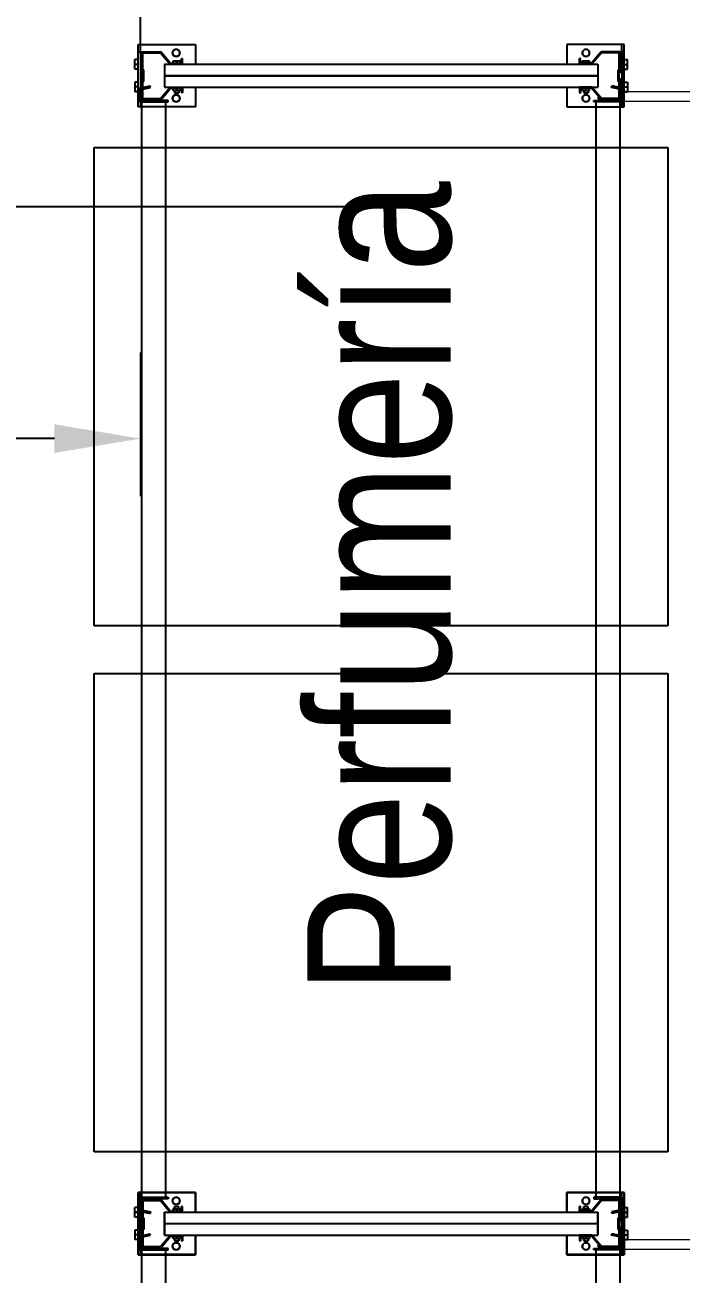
# Model space of a CAD drawing. Header units: metres. Extents: x 0 to 8715937, y -236336 to 216.
# Drawn here: x 115.129 to 116.501, y 65.497 to 68.11 of the extents above; entities that cross this region are included whole.
import ezdxf

# ---------------------------------------------------------------- set-up
doc = ezdxf.new("R2010")
doc.units = ezdxf.units.M
doc.header["$MEASUREMENT"] = 0
doc.header["$PDMODE"] = 3
doc.linetypes.add('ACAD_ISO10W100', pattern=[18, 12, -3, 0, -3])
for name, color, linetype in [('0-BLOCK-EQUIPAMIENTO', 7, 'Continuous'), ('0-BLOCK-ESTRUCTURA', 7, 'Continuous'), ('AAA BAST', 5, 'Continuous'), ('AAA CONECT', 3, 'Continuous'), ('AAA LARG', 1, 'Continuous'), ('AAA PALLETS', 7, 'Continuous'), ('COTAS INTERIORES', 2, 'Continuous'), ('EJES', 251, 'ACAD_ISO10W100'), ('INSTALACIONES', 165, 'Continuous'), ('TEXTO', 7, 'Continuous')]:
    doc.layers.add(name, color=color, linetype=linetype)
doc.styles.add('AR', font='arial.ttf')
doc.dimstyles.new('CotaLoc0', dxfattribs={"dimtxt": 0.23, "dimasz": 0.18, "dimexe": 0.12, "dimexo": 0.37, "dimgap": 0.07, "dimtad": 1, "dimzin": 0, "dimdsep": 46, "dimtxsty": 'AR', "dimcen": 0.9, "dimclrd": 251, "dimclre": 251, "dimadec": 0, "dimazin": 0, "dimtfac": 1, "dimtofl": 0, "dimtmove": 1, "dimatfit": 3, "dimfxl": 0.18, "dimtolj": 1, "dimtzin": 0, "dimarcsym": 1})

# ---------------------------------------------------------------- blocks, each defined once
blk = doc.blocks.new('DPM-ESTRUCTURA')
at = {"layer": 'EJES', "ltscale": 0.4}
blk.add_line((108.48, 67.7301), (16.48, 67.7301), dxfattribs=at)
blk = doc.blocks.new('1A MODULO SIMPLE')
at = {"layer": 'AAA BAST'}
for points in [[(-2.1307, 1.015), (-2.1307, 1.017), (-2.1407, 1.017), (-2.1407, 1.04), (-2.1167, 1.06), (-2.1167, 1.1), (-2.1567, 1.1), (-2.1567, 1.098), (-2.1767, 1.098), (-2.1767, 1.1), (-2.2167, 1.1), (-2.2167, 1.06), (-2.1927, 1.04), (-2.1927, 1.017), (-2.2027, 1.017), (-2.2027, 1.015), (-2.1907, 1.015), (-2.1907, 1.0409), (-2.2147, 1.0609), (-2.2147, 1.098), (-2.1787, 1.098), (-2.1787, 1.096), (-2.1547, 1.096), (-2.1547, 1.098), (-2.1187, 1.098), (-2.1187, 1.0609), (-2.1427, 1.0409), (-2.1427, 1.015)], [(0.1973, 1.015), (0.1973, 1.017), (0.2073, 1.017), (0.2073, 1.04), (0.1833, 1.06), (0.1833, 1.1), (0.2233, 1.1), (0.2233, 1.098), (0.2433, 1.098), (0.2433, 1.1), (0.2833, 1.1), (0.2833, 1.06), (0.2593, 1.04), (0.2593, 1.017), (0.2693, 1.017), (0.2693, 1.015), (0.2573, 1.015), (0.2573, 1.0409), (0.2813, 1.0609), (0.2813, 1.098), (0.2453, 1.098), (0.2453, 1.096), (0.2213, 1.096), (0.2213, 1.098), (0.1853, 1.098), (0.1853, 1.0609), (0.2093, 1.0409), (0.2093, 1.015)], [(-2.1307, 0.185), (-2.1307, 0.183), (-2.1407, 0.183), (-2.1407, 0.16), (-2.1167, 0.14), (-2.1167, 0.1), (-2.1567, 0.1), (-2.1567, 0.102), (-2.1767, 0.102), (-2.1767, 0.1), (-2.2167, 0.1), (-2.2167, 0.14), (-2.1927, 0.16), (-2.1927, 0.183), (-2.2027, 0.183), (-2.2027, 0.185), (-2.1907, 0.185), (-2.1907, 0.1591), (-2.2147, 0.1391), (-2.2147, 0.102), (-2.1787, 0.102), (-2.1787, 0.104), (-2.1547, 0.104), (-2.1547, 0.102), (-2.1187, 0.102), (-2.1187, 0.1391), (-2.1427, 0.1591), (-2.1427, 0.185)], [(0.1973, 0.185), (0.1973, 0.183), (0.2073, 0.183), (0.2073, 0.16), (0.1833, 0.14), (0.1833, 0.1), (0.2233, 0.1), (0.2233, 0.102), (0.2433, 0.102), (0.2433, 0.1), (0.2833, 0.1), (0.2833, 0.14), (0.2593, 0.16), (0.2593, 0.183), (0.2693, 0.183), (0.2693, 0.185), (0.2573, 0.185), (0.2573, 0.1591), (0.2813, 0.1391), (0.2813, 0.102), (0.2453, 0.102), (0.2453, 0.104), (0.2213, 0.104), (0.2213, 0.102), (0.1853, 0.102), (0.1853, 0.1391), (0.2093, 0.1591), (0.2093, 0.185)]]:
    blk.add_hatch(color=251, dxfattribs=at).paths.add_polyline_path(points)
at = {"layer": 'AAA BAST', "color": 251}
for p, q in [((-2.2167, 1.1082), (-2.2317, 1.1082)), ((-2.2317, 1.1082), (-2.2317, 0.9882)), ((-2.2167, 1.1032), (-2.2317, 1.1032)), ((-2.1167, 1.1082), (-2.2167, 1.1082)), ((-2.2167, 1.1082), (-2.2167, 1.1032)), ((-2.2167, 1.1032), (-2.1167, 1.1032)), ((-2.1767, 1.1), (-2.2167, 1.1)), ((-2.2167, 1.1), (-2.2167, 1.06)), ((-2.2147, 1.098), (-2.2147, 1.0609)), ((-2.1787, 1.098), (-2.2147, 1.098)), ((-2.2067, 1.1), (-2.2067, 1.1032)), ((-2.2067, 1.1032), (-2.1737, 1.1032)), ((-2.1802, 1.1152), (-2.2002, 1.1152)), ((-2.2002, 1.1082), (-2.2002, 1.1152)), ((-2.1902, 1.1082), (-2.1902, 1.1152)), ((-2.1802, 1.1082), (-2.1802, 1.1152)), ((-2.1787, 1.098), (-2.1787, 1.096)), ((-2.1767, 1.1), (-2.1767, 1.098)), ((-2.1767, 1.1), (-2.1737, 1.1)), ((-2.1567, 1.098), (-2.1767, 1.098)), ((-2.1737, 1.1), (-2.1737, 1.1032)), ((-2.1597, 1.1), (-2.1597, 1.1032)), ((-2.1567, 1.1), (-2.1597, 1.1)), ((-2.1167, 1.1), (-2.1567, 1.1)), ((-2.1567, 1.1), (-2.1567, 1.098)), ((-2.1187, 1.098), (-2.1547, 1.098)), ((-2.1547, 1.098), (-2.1547, 1.096)), ((-2.1532, 1.1152), (-2.1332, 1.1152)), ((-2.1532, 1.1082), (-2.1532, 1.1152)), ((-2.1432, 1.1082), (-2.1432, 1.1152)), ((-2.1332, 1.1082), (-2.1332, 1.1152)), ((-2.1267, 1.1), (-2.1267, 1.1032)), ((-2.1187, 1.098), (-2.1187, 1.0609)), ((-2.1167, 1.1032), (-2.1167, 1.1082)), ((-2.1017, 1.1082), (-2.1167, 1.1082)), ((-2.1167, 1.1032), (-2.1017, 1.1032)), ((-2.1167, 1.1), (-2.1167, 1.06)), ((-2.1017, 0.9882), (-2.1017, 1.1082)), ((0.1683, 0.9882), (0.1683, 1.1082)), ((0.1683, 1.1082), (0.1833, 1.1082)), ((0.1833, 1.1032), (0.1683, 1.1032)), ((0.1833, 1.1032), (0.1833, 1.1082)), ((0.1833, 1.1082), (0.2833, 1.1082)), ((0.2833, 1.1032), (0.1833, 1.1032)), ((0.1833, 1.1), (0.2233, 1.1)), ((0.1833, 1.1), (0.1833, 1.06)), ((0.1853, 1.098), (0.1853, 1.0609)), ((0.1853, 1.098), (0.2213, 1.098)), ((0.1933, 1.1), (0.1933, 1.1032)), ((0.2198, 1.1152), (0.1998, 1.1152)), ((0.1998, 1.1082), (0.1998, 1.1152)), ((0.2098, 1.1082), (0.2098, 1.1152)), ((0.2198, 1.1082), (0.2198, 1.1152)), ((0.2213, 1.098), (0.2213, 1.096)), ((0.2233, 1.1), (0.2233, 1.098)), ((0.2233, 1.1), (0.2263, 1.1)), ((0.2233, 1.098), (0.2433, 1.098)), ((0.2263, 1.1), (0.2263, 1.1032)), ((0.2403, 1.1), (0.2403, 1.1032)), ((0.2733, 1.1032), (0.2403, 1.1032)), ((0.2433, 1.1), (0.2403, 1.1)), ((0.2433, 1.1), (0.2833, 1.1)), ((0.2433, 1.1), (0.2433, 1.098)), ((0.2453, 1.098), (0.2813, 1.098)), ((0.2453, 1.098), (0.2453, 1.096)), ((0.2468, 1.1152), (0.2668, 1.1152)), ((0.2468, 1.1082), (0.2468, 1.1152)), ((0.2568, 1.1082), (0.2568, 1.1152)), ((0.2668, 1.1082), (0.2668, 1.1152)), ((0.2733, 1.1), (0.2733, 1.1032)), ((0.2813, 1.098), (0.2813, 1.0609)), ((0.2833, 1.1082), (0.2833, 1.1032)), ((0.2833, 1.1082), (0.2983, 1.1082)), ((0.2833, 1.1032), (0.2983, 1.1032)), ((0.2833, 1.1), (0.2833, 1.06)), ((0.2983, 1.1082), (0.2983, 0.9882)), ((-2.1547, 1.096), (-2.1787, 1.096)), ((0.2213, 1.096), (0.2453, 1.096)), ((-2.2167, 1.06), (-2.1927, 1.04)), ((-2.2147, 1.0609), (-2.1907, 1.0409)), ((-2.1907, 1.053), (-2.1667, 1.053)), ((-2.1907, 0.147), (-2.1907, 1.053)), ((-2.1667, 1.053), (-2.1427, 1.053)), ((-2.1667, 0.147), (-2.1667, 1.053)), ((-2.1187, 1.0609), (-2.1427, 1.0409)), ((-2.1427, 0.147), (-2.1427, 1.053)), ((-2.1167, 1.06), (-2.1407, 1.04)), ((0.1833, 1.06), (0.2073, 1.04)), ((0.1853, 1.0609), (0.2093, 1.0409)), ((0.2333, 1.053), (0.2093, 1.053)), ((0.2093, 0.147), (0.2093, 1.053)), ((0.2573, 1.053), (0.2333, 1.053)), ((0.2333, 0.147), (0.2333, 1.053)), ((0.2813, 1.0609), (0.2573, 1.0409)), ((0.2573, 0.147), (0.2573, 1.053)), ((0.2833, 1.06), (0.2593, 1.04)), ((-2.1927, 1.036), (-2.1977, 1.036)), ((-2.1977, 1.021), (-2.1977, 1.036)), ((-2.1927, 1.0285), (-2.1977, 1.0285)), ((-2.1927, 1.021), (-2.1977, 1.021)), ((-2.1927, 1.04), (-2.1927, 1.017)), ((-2.1907, 1.0409), (-2.1907, 1.015)), ((-2.1427, 1.0409), (-2.1427, 1.015)), ((-2.1407, 1.04), (-2.1407, 1.017)), ((-2.1357, 1.036), (-2.1407, 1.036)), ((-2.1407, 1.021), (-2.1407, 1.036)), ((-2.1357, 1.0285), (-2.1407, 1.0285)), ((-2.1357, 1.021), (-2.1407, 1.021)), ((-2.1357, 1.021), (-2.1357, 1.036)), ((-2.1357, 1.0328), (-2.1307, 1.0328)), ((-2.1357, 1.0243), (-2.1307, 1.0243)), ((-2.1307, 1.0243), (-2.1307, 1.0328)), ((0.2023, 1.0328), (0.1973, 1.0328)), ((0.1973, 1.0243), (0.1973, 1.0328)), ((0.2023, 1.0243), (0.1973, 1.0243)), ((0.2023, 1.036), (0.2073, 1.036)), ((0.2023, 1.021), (0.2023, 1.036)), ((0.2023, 1.0285), (0.2073, 1.0285)), ((0.2023, 1.021), (0.2073, 1.021)), ((0.2073, 1.04), (0.2073, 1.017)), ((0.2073, 1.021), (0.2073, 1.036)), ((0.2093, 1.0409), (0.2093, 1.015)), ((0.2573, 1.0409), (0.2573, 1.015)), ((0.2593, 1.04), (0.2593, 1.017)), ((0.2593, 1.036), (0.2643, 1.036)), ((0.2593, 1.0285), (0.2643, 1.0285)), ((0.2593, 1.021), (0.2643, 1.021)), ((0.2643, 1.021), (0.2643, 1.036)), ((-2.1927, 1.017), (-2.2027, 1.017)), ((-2.2027, 1.017), (-2.2027, 1.015)), ((-2.1907, 1.015), (-2.2027, 1.015)), ((-2.1427, 1.015), (-2.1307, 1.015)), ((-2.1407, 1.017), (-2.1307, 1.017)), ((-2.1307, 1.015), (-2.1307, 1.017)), ((0.2073, 1.017), (0.1973, 1.017)), ((0.1973, 1.015), (0.1973, 1.017)), ((0.2093, 1.015), (0.1973, 1.015)), ((0.2573, 1.015), (0.2693, 1.015)), ((0.2593, 1.017), (0.2693, 1.017)), ((0.2693, 1.017), (0.2693, 1.015)), ((-2.2317, 0.9882), (-2.1907, 0.9882)), ((-2.1427, 0.9882), (-2.1017, 0.9882)), ((0.2093, 0.9882), (0.1683, 0.9882)), ((0.2983, 0.9882), (0.2573, 0.9882)), ((-2.2317, 0.0918), (-2.2317, 0.2118)), ((-2.2317, 0.2118), (-2.1907, 0.2118)), ((-2.1427, 0.2118), (-2.1017, 0.2118)), ((-2.1017, 0.2118), (-2.1017, 0.0918)), ((0.2093, 0.2118), (0.1683, 0.2118)), ((0.1683, 0.2118), (0.1683, 0.0918)), ((0.2983, 0.2118), (0.2573, 0.2118)), ((0.2983, 0.0918), (0.2983, 0.2118)), ((-2.1907, 0.185), (-2.2027, 0.185)), ((-2.2027, 0.183), (-2.2027, 0.185)), ((-2.1927, 0.183), (-2.2027, 0.183)), ((-2.1927, 0.16), (-2.1927, 0.183)), ((-2.1907, 0.1591), (-2.1907, 0.185)), ((-2.1427, 0.1591), (-2.1427, 0.185)), ((-2.1427, 0.185), (-2.1307, 0.185)), ((-2.1407, 0.16), (-2.1407, 0.183)), ((-2.1407, 0.183), (-2.1307, 0.183)), ((-2.1307, 0.185), (-2.1307, 0.183)), ((0.2093, 0.185), (0.1973, 0.185)), ((0.1973, 0.185), (0.1973, 0.183)), ((0.2073, 0.183), (0.1973, 0.183)), ((0.2073, 0.16), (0.2073, 0.183)), ((0.2093, 0.1591), (0.2093, 0.185)), ((0.2573, 0.1591), (0.2573, 0.185)), ((0.2573, 0.185), (0.2693, 0.185)), ((0.2593, 0.16), (0.2593, 0.183)), ((0.2593, 0.183), (0.2693, 0.183)), ((0.2693, 0.183), (0.2693, 0.185)), ((-2.2167, 0.14), (-2.1927, 0.16)), ((-2.2147, 0.1391), (-2.1907, 0.1591)), ((-2.1927, 0.1801), (-2.1977, 0.1801)), ((-2.1977, 0.1651), (-2.1977, 0.1801)), ((-2.1927, 0.1726), (-2.1977, 0.1726)), ((-2.1927, 0.1651), (-2.1977, 0.1651)), ((-2.1187, 0.1391), (-2.1427, 0.1591)), ((-2.1357, 0.1801), (-2.1407, 0.1801)), ((-2.1407, 0.1651), (-2.1407, 0.1801)), ((-2.1357, 0.1726), (-2.1407, 0.1726)), ((-2.1357, 0.1651), (-2.1407, 0.1651)), ((-2.1167, 0.14), (-2.1407, 0.16)), ((-2.1357, 0.1651), (-2.1357, 0.1801)), ((-2.1357, 0.1768), (-2.1307, 0.1768)), ((-2.1357, 0.1683), (-2.1307, 0.1683)), ((-2.1307, 0.1683), (-2.1307, 0.1768)), ((0.1833, 0.14), (0.2073, 0.16)), ((0.1853, 0.1391), (0.2093, 0.1591)), ((0.2023, 0.1768), (0.1973, 0.1768)), ((0.1973, 0.1683), (0.1973, 0.1768)), ((0.2023, 0.1683), (0.1973, 0.1683)), ((0.2023, 0.1801), (0.2073, 0.1801)), ((0.2023, 0.1651), (0.2023, 0.1801)), ((0.2023, 0.1726), (0.2073, 0.1726)), ((0.2023, 0.1651), (0.2073, 0.1651)), ((0.2073, 0.1651), (0.2073, 0.1801)), ((0.2813, 0.1391), (0.2573, 0.1591)), ((0.2593, 0.1801), (0.2643, 0.1801)), ((0.2593, 0.1726), (0.2643, 0.1726)), ((0.2593, 0.1651), (0.2643, 0.1651)), ((0.2833, 0.14), (0.2593, 0.16)), ((0.2643, 0.1651), (0.2643, 0.1801)), ((-2.2167, 0.1), (-2.2167, 0.14)), ((-2.2147, 0.102), (-2.2147, 0.1391)), ((-2.1907, 0.147), (-2.1667, 0.147)), ((-2.1667, 0.147), (-2.1427, 0.147)), ((-2.1187, 0.102), (-2.1187, 0.1391)), ((-2.1167, 0.1), (-2.1167, 0.14)), ((0.1833, 0.1), (0.1833, 0.14)), ((0.1853, 0.102), (0.1853, 0.1391)), ((0.2333, 0.147), (0.2093, 0.147)), ((0.2573, 0.147), (0.2333, 0.147)), ((0.2813, 0.102), (0.2813, 0.1391)), ((0.2833, 0.1), (0.2833, 0.14)), ((-2.2167, 0.0968), (-2.2317, 0.0968)), ((-2.2167, 0.0918), (-2.2317, 0.0918)), ((-2.1767, 0.1), (-2.2167, 0.1)), ((-2.2167, 0.0968), (-2.1167, 0.0968)), ((-2.2167, 0.0918), (-2.2167, 0.0968)), ((-2.1167, 0.0918), (-2.2167, 0.0918)), ((-2.1787, 0.102), (-2.2147, 0.102)), ((-2.2067, 0.1), (-2.2067, 0.0968)), ((-2.2067, 0.0968), (-2.1737, 0.0968)), ((-2.2002, 0.0918), (-2.2002, 0.0848)), ((-2.1802, 0.0848), (-2.2002, 0.0848)), ((-2.1902, 0.0918), (-2.1902, 0.0848)), ((-2.1802, 0.0918), (-2.1802, 0.0848)), ((-2.1787, 0.102), (-2.1787, 0.104)), ((-2.1547, 0.104), (-2.1787, 0.104)), ((-2.1567, 0.102), (-2.1767, 0.102)), ((-2.1767, 0.1), (-2.1767, 0.102)), ((-2.1767, 0.1), (-2.1737, 0.1)), ((-2.1737, 0.1), (-2.1737, 0.0968)), ((-2.1597, 0.1), (-2.1597, 0.0968)), ((-2.1567, 0.1), (-2.1597, 0.1)), ((-2.1567, 0.1), (-2.1567, 0.102)), ((-2.1167, 0.1), (-2.1567, 0.1)), ((-2.1547, 0.102), (-2.1547, 0.104)), ((-2.1187, 0.102), (-2.1547, 0.102)), ((-2.1532, 0.0918), (-2.1532, 0.0848)), ((-2.1532, 0.0848), (-2.1332, 0.0848)), ((-2.1432, 0.0918), (-2.1432, 0.0848)), ((-2.1332, 0.0918), (-2.1332, 0.0848)), ((-2.1267, 0.1), (-2.1267, 0.0968)), ((-2.1167, 0.0968), (-2.1167, 0.0918)), ((-2.1167, 0.0968), (-2.1017, 0.0968)), ((-2.1017, 0.0918), (-2.1167, 0.0918)), ((0.1833, 0.0968), (0.1683, 0.0968)), ((0.1683, 0.0918), (0.1833, 0.0918)), ((0.1833, 0.1), (0.2233, 0.1)), ((0.2833, 0.0968), (0.1833, 0.0968)), ((0.1833, 0.0968), (0.1833, 0.0918)), ((0.1833, 0.0918), (0.2833, 0.0918)), ((0.1853, 0.102), (0.2213, 0.102)), ((0.1933, 0.1), (0.1933, 0.0968)), ((0.1998, 0.0918), (0.1998, 0.0848)), ((0.2198, 0.0848), (0.1998, 0.0848)), ((0.2098, 0.0918), (0.2098, 0.0848)), ((0.2198, 0.0918), (0.2198, 0.0848)), ((0.2213, 0.102), (0.2213, 0.104)), ((0.2213, 0.104), (0.2453, 0.104)), ((0.2233, 0.102), (0.2433, 0.102)), ((0.2233, 0.1), (0.2233, 0.102)), ((0.2233, 0.1), (0.2263, 0.1)), ((0.2263, 0.1), (0.2263, 0.0968)), ((0.2403, 0.1), (0.2403, 0.0968)), ((0.2433, 0.1), (0.2403, 0.1)), ((0.2733, 0.0968), (0.2403, 0.0968)), ((0.2433, 0.1), (0.2433, 0.102)), ((0.2433, 0.1), (0.2833, 0.1)), ((0.2453, 0.102), (0.2453, 0.104)), ((0.2453, 0.102), (0.2813, 0.102)), ((0.2468, 0.0918), (0.2468, 0.0848)), ((0.2468, 0.0848), (0.2668, 0.0848)), ((0.2568, 0.0918), (0.2568, 0.0848)), ((0.2668, 0.0918), (0.2668, 0.0848)), ((0.2733, 0.1), (0.2733, 0.0968)), ((0.2833, 0.0918), (0.2833, 0.0968)), ((0.2833, 0.0968), (0.2983, 0.0968)), ((0.2833, 0.0918), (0.2983, 0.0918))]:
    blk.add_line(p, q, dxfattribs=at)
for centre in [(-2.2141, 1.0285), (-2.1192, 1.0285), (0.1859, 1.0285), (0.2808, 1.0285), (-2.2141, 0.1715), (-2.1192, 0.1715), (0.1859, 0.1715), (0.2808, 0.1715)]:
    blk.add_circle(centre, 0.0075, dxfattribs=at)
at = {"layer": 'AAA LARG', "color": 251}
for p, q in [((-2.1407, 1.105), (-2.1454, 1.0829)), ((-2.1381, 1.1018), (-2.1422, 1.0822)), ((-2.1407, 1.105), (-2.1117, 1.105)), ((-2.1149, 1.1018), (-2.1381, 1.1018)), ((-2.1149, 1.045), (-2.1149, 1.1018)), ((-2.1117, 1.105), (-2.1117, 1.045)), ((-2.1117, 1.1), (0.1783, 1.1)), ((0.2073, 1.105), (0.1783, 1.105)), ((0.1783, 1.105), (0.1783, 1.045)), ((0.1815, 1.045), (0.1815, 1.1018)), ((0.1815, 1.1018), (0.2047, 1.1018)), ((0.2047, 1.1018), (0.2089, 1.0822)), ((0.2073, 1.105), (0.212, 1.0829)), ((-2.1422, 1.0822), (-2.1454, 1.0829)), ((0.2089, 1.0822), (0.212, 1.0829)), ((-2.1117, 1.05), (0.1783, 1.05)), ((-2.1117, 1.045), (-2.1149, 1.045)), ((0.1783, 1.045), (0.1815, 1.045)), ((-2.1117, 0.155), (-2.1149, 0.155)), ((-2.1149, 0.155), (-2.1149, 0.0982)), ((-2.1117, 0.095), (-2.1117, 0.155)), ((-2.1117, 0.15), (0.1783, 0.15)), ((0.1783, 0.095), (0.1783, 0.155)), ((0.1783, 0.155), (0.1815, 0.155)), ((0.1815, 0.155), (0.1815, 0.0982)), ((-2.1422, 0.1178), (-2.1454, 0.1171)), ((-2.1407, 0.095), (-2.1454, 0.1171)), ((-2.1381, 0.0982), (-2.1422, 0.1178)), ((0.2047, 0.0982), (0.2089, 0.1178)), ((0.2073, 0.095), (0.212, 0.1171)), ((0.2089, 0.1178), (0.212, 0.1171)), ((-2.1407, 0.095), (-2.1117, 0.095)), ((-2.1149, 0.0982), (-2.1381, 0.0982)), ((-2.1117, 0.1), (0.1783, 0.1)), ((0.2073, 0.095), (0.1783, 0.095)), ((0.1815, 0.0982), (0.2047, 0.0982))]:
    blk.add_line(p, q, dxfattribs=at)
at = {"layer": 'AAA PALLETS', "color": 251, "ltscale": 0.21}
for p, q in [((-1.0167, 1.2), (-2.0167, 1.2)), ((-2.0167, 1.2), (-2.0167, 0)), ((-1.0167, 0), (-1.0167, 1.2)), ((0.0833, 1.2), (-0.9167, 1.2)), ((-0.9167, 1.2), (-0.9167, 0)), ((0.0833, 0), (0.0833, 1.2)), ((-2.0167, 0), (-1.0167, 0)), ((-0.9167, 0), (0.0833, 0))]:
    blk.add_line(p, q, dxfattribs=at)
blk = doc.blocks.new('1A MODULO D FTE COL')
at = {"layer": 'AAA CONECT', "color": 251, "lineweight": 5}
for p, q in [((-2.213, 0.5973), (-2.2207, 0.5909)), ((-2.2207, 0.59), (-2.2207, -0.0409)), ((-2.2117, 0.5958), (-2.2187, 0.59)), ((-2.2187, 0.5484), (-2.2187, 0.59)), ((-2.213, 0.5973), (-2.2117, 0.5958)), ((0.187, 0.5973), (0.1793, 0.5909)), ((0.1793, 0.59), (0.1793, -0.0409)), ((0.1883, 0.5958), (0.1813, 0.59)), ((0.1813, 0.5484), (0.1813, 0.59)), ((0.187, 0.5973), (0.1883, 0.5958)), ((-2.2187, 0.5484), (-2.2057, 0.5484)), ((-2.2007, 0.5434), (-2.2057, 0.5484)), ((-2.2007, 0.5434), (-2.2007, 0.0066)), ((0.1813, 0.5484), (0.1943, 0.5484)), ((0.1993, 0.5434), (0.1943, 0.5484)), ((0.1993, 0.5434), (0.1993, 0.0066)), ((-2.2187, 0.0016), (-2.2187, -0.04)), ((-2.2187, 0.0016), (-2.2057, 0.0016)), ((-2.2007, 0.0066), (-2.2057, 0.0016)), ((0.1813, 0.0016), (0.1813, -0.04)), ((0.1813, 0.0016), (0.1943, 0.0016)), ((0.1993, 0.0066), (0.1943, 0.0016)), ((-2.213, -0.0473), (-2.2207, -0.0409)), ((-2.2117, -0.0458), (-2.2187, -0.04)), ((-2.213, -0.0473), (-2.2117, -0.0458)), ((0.187, -0.0473), (0.1793, -0.0409)), ((0.1883, -0.0458), (0.1813, -0.04)), ((0.187, -0.0473), (0.1883, -0.0458))]:
    blk.add_line(p, q, dxfattribs=at)
at = {"layer": 'AAA BAST', "color": 251, "lineweight": 5}
for p in [(0, 0.45), (0, -1.1)]:
    blk.add_blockref('1A MODULO SIMPLE', p, dxfattribs=at)
blk = doc.blocks.new('*D199')
at = {"layer": 'COTAS INTERIORES', "color": 251, "lineweight": -2, "ltscale": 0.1, "transparency": 16777216}
for p, q in [((27.6501, 67.4254), (27.6501, 67.1254)), ((23.8501, 67.2454), (23.8501, 67.3654)), ((27.4701, 67.2454), (24.0301, 67.2454))]:
    blk.add_line(p, q, dxfattribs=at)
at = {"layer": 'COTAS INTERIORES', "color": 251, "ltscale": 0.1, "transparency": 16777216}
for points in [[(24.0301, 67.2754), (24.0301, 67.2154), (23.8501, 67.2454)], [(27.4701, 67.2754), (27.4701, 67.2154), (27.6501, 67.2454)]]:
    blk.add_solid(points, dxfattribs=at)
at = {"layer": 'Defpoints', "color": 0, "ltscale": 0.1, "transparency": 16777216}
for p in [(27.6501, 68.4796), (23.8501, 67.2454), (23.8501, 67.2454)]:
    blk.add_point(p, dxfattribs=at)
at = {"layer": 'COTAS INTERIORES', "color": 0, "ltscale": 0.1, "transparency": 16777216, "insert": (25.7501, 67.4329), "char_height": 0.23, "attachment_point": 5, "style": 'AR'}
blk.add_mtext('\\A1;3.80', dxfattribs=at)
blk = doc.blocks.new('DPM-EQUIPAMIENTO')
at = {"layer": 'INSTALACIONES', "ltscale": 0.1}
blk.add_line((27.6501, 68.0693), (27.6501, 69.0693), dxfattribs=at)
at = {"layer": 'AAA BAST', "xscale": -1, "rotation": 270}
for p in [(28.6533, 67.7709), (28.6533, 65.3709)]:
    blk.add_blockref('1A MODULO D FTE COL', p, dxfattribs=at)
at = {"layer": 'COTAS INTERIORES', "ltscale": 0.1}
dim = blk.add_linear_dim(base=(23.8501, 67.2454), p1=(27.6501, 68.4796), p2=(23.8501, 67.2454), angle=180, dimstyle='CotaLoc0', override={"dimfxlon": 1}, dxfattribs=at)
dim.commit()
dim.dimension.update_dxf_attribs({"geometry": '*D199', "text_midpoint": (25.7501, 67.4329)})

msp = doc.modelspace()

# ---------------------------------------------------------------- hatches: boundary and pattern name
at = {"layer": 'AAA BAST'}
for points in [[(115.4583, 67.9683), (115.4563, 67.9683), (115.4563, 67.9783), (115.4333, 67.9783), (115.4133, 67.9543), (115.3733, 67.9543), (115.3733, 67.9943), (115.3753, 67.9943), (115.3753, 68.0143), (115.3733, 68.0143), (115.3733, 68.0543), (115.4133, 68.0543), (115.4333, 68.0303), (115.4563, 68.0303), (115.4563, 68.0403), (115.4583, 68.0403), (115.4583, 68.0283), (115.4324, 68.0283), (115.4124, 68.0523), (115.3753, 68.0523), (115.3753, 68.0163), (115.3773, 68.0163), (115.3773, 67.9923), (115.3753, 67.9923), (115.3753, 67.9563), (115.4124, 67.9563), (115.4324, 67.9803), (115.4583, 67.9803)], [(116.2883, 67.9683), (116.2903, 67.9683), (116.2903, 67.9783), (116.3133, 67.9783), (116.3333, 67.9543), (116.3733, 67.9543), (116.3733, 67.9943), (116.3713, 67.9943), (116.3713, 68.0143), (116.3733, 68.0143), (116.3733, 68.0543), (116.3333, 68.0543), (116.3133, 68.0303), (116.2903, 68.0303), (116.2903, 68.0403), (116.2883, 68.0403), (116.2883, 68.0283), (116.3142, 68.0283), (116.3342, 68.0523), (116.3713, 68.0523), (116.3713, 68.0163), (116.3693, 68.0163), (116.3693, 67.9923), (116.3713, 67.9923), (116.3713, 67.9563), (116.3342, 67.9563), (116.3142, 67.9803), (116.2883, 67.9803)], [(115.4583, 65.5683), (115.4563, 65.5683), (115.4563, 65.5783), (115.4333, 65.5783), (115.4133, 65.5543), (115.3733, 65.5543), (115.3733, 65.5943), (115.3753, 65.5943), (115.3753, 65.6143), (115.3733, 65.6143), (115.3733, 65.6543), (115.4133, 65.6543), (115.4333, 65.6303), (115.4563, 65.6303), (115.4563, 65.6403), (115.4583, 65.6403), (115.4583, 65.6283), (115.4324, 65.6283), (115.4124, 65.6523), (115.3753, 65.6523), (115.3753, 65.6163), (115.3773, 65.6163), (115.3773, 65.5923), (115.3753, 65.5923), (115.3753, 65.5563), (115.4124, 65.5563), (115.4324, 65.5803), (115.4583, 65.5803)], [(115.4583, 65.6403), (115.4563, 65.6403), (115.4563, 65.6303), (115.4333, 65.6303), (115.4133, 65.6543), (115.3733, 65.6543), (115.3733, 65.6143), (115.3753, 65.6143), (115.3753, 65.5943), (115.3733, 65.5943), (115.3733, 65.5543), (115.4133, 65.5543), (115.4333, 65.5783), (115.4563, 65.5783), (115.4563, 65.5683), (115.4583, 65.5683), (115.4583, 65.5803), (115.4324, 65.5803), (115.4124, 65.5563), (115.3753, 65.5563), (115.3753, 65.5923), (115.3773, 65.5923), (115.3773, 65.6163), (115.3753, 65.6163), (115.3753, 65.6523), (115.4124, 65.6523), (115.4324, 65.6283), (115.4583, 65.6283)], [(116.2883, 65.5683), (116.2903, 65.5683), (116.2903, 65.5783), (116.3133, 65.5783), (116.3333, 65.5543), (116.3733, 65.5543), (116.3733, 65.5943), (116.3713, 65.5943), (116.3713, 65.6143), (116.3733, 65.6143), (116.3733, 65.6543), (116.3333, 65.6543), (116.3133, 65.6303), (116.2903, 65.6303), (116.2903, 65.6403), (116.2883, 65.6403), (116.2883, 65.6283), (116.3142, 65.6283), (116.3342, 65.6523), (116.3713, 65.6523), (116.3713, 65.6163), (116.3693, 65.6163), (116.3693, 65.5923), (116.3713, 65.5923), (116.3713, 65.5563), (116.3342, 65.5563), (116.3142, 65.5803), (116.2883, 65.5803)], [(116.2883, 65.6403), (116.2903, 65.6403), (116.2903, 65.6303), (116.3133, 65.6303), (116.3333, 65.6543), (116.3733, 65.6543), (116.3733, 65.6143), (116.3713, 65.6143), (116.3713, 65.5943), (116.3733, 65.5943), (116.3733, 65.5543), (116.3333, 65.5543), (116.3133, 65.5783), (116.2903, 65.5783), (116.2903, 65.5683), (116.2883, 65.5683), (116.2883, 65.5803), (116.3142, 65.5803), (116.3342, 65.5563), (116.3713, 65.5563), (116.3713, 65.5923), (116.3693, 65.5923), (116.3693, 65.6163), (116.3713, 65.6163), (116.3713, 65.6523), (116.3342, 65.6523), (116.3142, 65.6283), (116.2883, 65.6283)]]:
    msp.add_hatch(color=251, dxfattribs=at).paths.add_polyline_path(points)

# ---------------------------------------------------------------- linework, layer by layer
at = {"layer": 'AAA BAST', "color": 251}
for p, q in [((115.3651, 68.0543), (115.3651, 68.0693)), ((115.3651, 68.0693), (115.4851, 68.0693)), ((115.3651, 67.9543), (115.3651, 68.0543)), ((115.3651, 68.0543), (115.3701, 68.0543)), ((115.3701, 68.0543), (115.3701, 68.0693)), ((115.3701, 68.0543), (115.3701, 67.9543)), ((115.3733, 68.0143), (115.3733, 68.0543)), ((115.3733, 68.0543), (115.4133, 68.0543)), ((115.4133, 68.0543), (115.4333, 68.0303)), ((115.4851, 68.0693), (115.4851, 68.0283)), ((116.3815, 68.0693), (116.2615, 68.0693)), ((116.2615, 68.0693), (116.2615, 68.0283)), ((116.3333, 68.0543), (116.3133, 68.0303)), ((116.3733, 68.0543), (116.3333, 68.0543)), ((116.3733, 68.0143), (116.3733, 68.0543)), ((116.3765, 68.0543), (116.3765, 68.0693)), ((116.3765, 68.0543), (116.3765, 67.9543)), ((116.3815, 68.0543), (116.3765, 68.0543)), ((116.3815, 68.0543), (116.3815, 68.0693)), ((116.3815, 67.9543), (116.3815, 68.0543)), ((115.3581, 68.0178), (115.3581, 68.0378)), ((115.3651, 68.0378), (115.3581, 68.0378)), ((115.3651, 68.0278), (115.3581, 68.0278)), ((115.3733, 68.0443), (115.3701, 68.0443)), ((115.3701, 68.0443), (115.3701, 68.0113)), ((115.3753, 68.0523), (115.4124, 68.0523)), ((115.3753, 68.0163), (115.3753, 68.0523)), ((115.4124, 68.0523), (115.4324, 68.0283)), ((115.4203, 68.0283), (115.4203, 68.0043)), ((115.4203, 68.0283), (116.3263, 68.0283)), ((115.4324, 68.0283), (115.4583, 68.0283)), ((115.4333, 68.0303), (115.4563, 68.0303)), ((115.4384, 68.0303), (115.4384, 68.0353)), ((115.4384, 68.0353), (115.4534, 68.0353)), ((115.4459, 68.0303), (115.4459, 68.0353)), ((115.4534, 68.0303), (115.4534, 68.0353)), ((115.4563, 68.0303), (115.4563, 68.0403)), ((115.4563, 68.0403), (115.4583, 68.0403)), ((115.4583, 68.0283), (115.4583, 68.0403)), ((116.2883, 68.0283), (116.2883, 68.0403)), ((116.2903, 68.0403), (116.2883, 68.0403)), ((116.3142, 68.0283), (116.2883, 68.0283)), ((116.2903, 68.0303), (116.2903, 68.0403)), ((116.3133, 68.0303), (116.2903, 68.0303)), ((116.2943, 68.0303), (116.2943, 68.0353)), ((116.2943, 68.0353), (116.3093, 68.0353)), ((116.3018, 68.0303), (116.3018, 68.0353)), ((116.3093, 68.0303), (116.3093, 68.0353)), ((116.3342, 68.0523), (116.3142, 68.0283)), ((116.3263, 68.0283), (116.3263, 68.0043)), ((116.3713, 68.0523), (116.3342, 68.0523)), ((116.3713, 68.0163), (116.3713, 68.0523)), ((116.3733, 68.0443), (116.3765, 68.0443)), ((116.3765, 68.0443), (116.3765, 68.0113)), ((116.3815, 68.0378), (116.3885, 68.0378)), ((116.3815, 68.0278), (116.3885, 68.0278)), ((116.3885, 68.0178), (116.3885, 68.0378)), ((115.3651, 68.0178), (115.3581, 68.0178)), ((115.3733, 68.0113), (115.3701, 68.0113)), ((115.3733, 68.0143), (115.3753, 68.0143)), ((115.3733, 68.0143), (115.3733, 68.0113)), ((115.3753, 68.0163), (115.3773, 68.0163)), ((115.3753, 67.9943), (115.3753, 68.0143)), ((115.3773, 67.9923), (115.3773, 68.0163)), ((115.4203, 68.0043), (115.4203, 67.9803)), ((115.4203, 68.0043), (116.3263, 68.0043)), ((116.3263, 68.0043), (116.3263, 67.9803)), ((116.3713, 68.0163), (116.3693, 68.0163)), ((116.3693, 67.9923), (116.3693, 68.0163)), ((116.3713, 67.9943), (116.3713, 68.0143)), ((116.3733, 68.0143), (116.3713, 68.0143)), ((116.3733, 68.0143), (116.3733, 68.0113)), ((116.3733, 68.0113), (116.3765, 68.0113)), ((116.3815, 68.0178), (116.3885, 68.0178)), ((115.3581, 67.9908), (115.3581, 67.9708)), ((115.3651, 67.9908), (115.3581, 67.9908)), ((115.3651, 67.9808), (115.3581, 67.9808)), ((115.3733, 67.9973), (115.3701, 67.9973)), ((115.3733, 67.9943), (115.3733, 67.9973)), ((115.3733, 67.9543), (115.3733, 67.9943)), ((115.3733, 67.9943), (115.3753, 67.9943)), ((115.3753, 67.9563), (115.3753, 67.9923)), ((115.3753, 67.9923), (115.3773, 67.9923)), ((115.4124, 67.9563), (115.4324, 67.9803)), ((115.4133, 67.9543), (115.4333, 67.9783)), ((115.4203, 67.9803), (116.3263, 67.9803)), ((115.4324, 67.9803), (115.4583, 67.9803)), ((115.4333, 67.9783), (115.4563, 67.9783)), ((115.4384, 67.9733), (115.4384, 67.9783)), ((115.4384, 67.9783), (115.4534, 67.9783)), ((115.4459, 67.9733), (115.4459, 67.9783)), ((115.4534, 67.9733), (115.4534, 67.9783)), ((115.4563, 67.9783), (115.4563, 67.9683)), ((115.4583, 67.9803), (115.4583, 67.9683)), ((115.4851, 67.9803), (115.4851, 67.9393)), ((116.2615, 67.9803), (116.2615, 67.9393)), ((116.3142, 67.9803), (116.2883, 67.9803)), ((116.2883, 67.9803), (116.2883, 67.9683)), ((116.3133, 67.9783), (116.2903, 67.9783)), ((116.2903, 67.9783), (116.2903, 67.9683)), ((116.2943, 67.9733), (116.2943, 67.9783)), ((116.2943, 67.9783), (116.3093, 67.9783)), ((116.3018, 67.9733), (116.3018, 67.9783)), ((116.3093, 67.9733), (116.3093, 67.9783)), ((116.3333, 67.9543), (116.3133, 67.9783)), ((116.3342, 67.9563), (116.3142, 67.9803)), ((116.3713, 67.9923), (116.3693, 67.9923)), ((116.3733, 67.9943), (116.3713, 67.9943)), ((116.3713, 67.9563), (116.3713, 67.9923)), ((116.3733, 67.9973), (116.3765, 67.9973)), ((116.3733, 67.9943), (116.3733, 67.9973)), ((116.3733, 67.9543), (116.3733, 67.9943)), ((116.3815, 67.9908), (116.3885, 67.9908)), ((116.3815, 67.9808), (116.3885, 67.9808)), ((116.3885, 67.9908), (116.3885, 67.9708)), ((115.3651, 67.9708), (115.3581, 67.9708)), ((115.3701, 67.9543), (115.3651, 67.9543)), ((115.3651, 67.9393), (115.3651, 67.9543)), ((115.3733, 67.9643), (115.3701, 67.9643)), ((115.3701, 67.9543), (115.3701, 67.9393)), ((115.3733, 67.9543), (115.4133, 67.9543)), ((115.3753, 67.9563), (115.4124, 67.9563)), ((115.4384, 67.9733), (115.4534, 67.9733)), ((115.4416, 67.9733), (115.4416, 67.9683)), ((115.4416, 67.9683), (115.4501, 67.9683)), ((115.4501, 67.9733), (115.4501, 67.9683)), ((115.4583, 67.9683), (115.4563, 67.9683)), ((116.2883, 67.9683), (116.2903, 67.9683)), ((116.2943, 67.9733), (116.3093, 67.9733)), ((116.2976, 67.9733), (116.2976, 67.9683)), ((116.2976, 67.9683), (116.3061, 67.9683)), ((116.3061, 67.9733), (116.3061, 67.9683)), ((116.3733, 67.9543), (116.3333, 67.9543)), ((116.3713, 67.9563), (116.3342, 67.9563)), ((116.3733, 67.9643), (116.3765, 67.9643)), ((116.3765, 67.9543), (116.3815, 67.9543)), ((116.3765, 67.9543), (116.3765, 67.9393)), ((116.3815, 67.9708), (116.3885, 67.9708)), ((116.3815, 67.9393), (116.3815, 67.9543)), ((115.4851, 67.9393), (115.3651, 67.9393)), ((116.2615, 67.9393), (116.3815, 67.9393)), ((115.3651, 65.6543), (115.3651, 65.6693)), ((115.3651, 65.6693), (115.4851, 65.6693)), ((115.4851, 65.6693), (115.3651, 65.6693)), ((115.3651, 65.6693), (115.3651, 65.6543)), ((115.3651, 65.5543), (115.3651, 65.6543)), ((115.3651, 65.6543), (115.3701, 65.6543)), ((115.3701, 65.6543), (115.3651, 65.6543)), ((115.3651, 65.6543), (115.3651, 65.5543)), ((115.3701, 65.6543), (115.3701, 65.6693)), ((115.3701, 65.6543), (115.3701, 65.6693)), ((115.3701, 65.6543), (115.3701, 65.5543)), ((115.3701, 65.5543), (115.3701, 65.6543)), ((115.3733, 65.6143), (115.3733, 65.6543)), ((115.3733, 65.6543), (115.4133, 65.6543)), ((115.3733, 65.6543), (115.3733, 65.6143)), ((115.3733, 65.6543), (115.4133, 65.6543)), ((115.3753, 65.6523), (115.4124, 65.6523)), ((115.3753, 65.6163), (115.3753, 65.6523)), ((115.3753, 65.6523), (115.4124, 65.6523)), ((115.3753, 65.6523), (115.3753, 65.6163)), ((115.4124, 65.6523), (115.4324, 65.6283)), ((115.4124, 65.6523), (115.4324, 65.6283)), ((115.4133, 65.6543), (115.4333, 65.6303)), ((115.4133, 65.6543), (115.4333, 65.6303)), ((115.4851, 65.6693), (115.4851, 65.6283)), ((115.4851, 65.6283), (115.4851, 65.6693)), ((116.3815, 65.6693), (116.2615, 65.6693)), ((116.2615, 65.6693), (116.2615, 65.6283)), ((116.2615, 65.6283), (116.2615, 65.6693)), ((116.2615, 65.6693), (116.3815, 65.6693)), ((116.3333, 65.6543), (116.3133, 65.6303)), ((116.3333, 65.6543), (116.3133, 65.6303)), ((116.3342, 65.6523), (116.3142, 65.6283)), ((116.3342, 65.6523), (116.3142, 65.6283)), ((116.3733, 65.6543), (116.3333, 65.6543)), ((116.3733, 65.6543), (116.3333, 65.6543)), ((116.3713, 65.6523), (116.3342, 65.6523)), ((116.3713, 65.6523), (116.3342, 65.6523)), ((116.3713, 65.6163), (116.3713, 65.6523)), ((116.3713, 65.6523), (116.3713, 65.6163)), ((116.3733, 65.6143), (116.3733, 65.6543)), ((116.3733, 65.6543), (116.3733, 65.6143)), ((116.3765, 65.6543), (116.3765, 65.6693)), ((116.3765, 65.6543), (116.3765, 65.6693)), ((116.3765, 65.6543), (116.3765, 65.5543)), ((116.3815, 65.6543), (116.3765, 65.6543)), ((116.3765, 65.5543), (116.3765, 65.6543)), ((116.3765, 65.6543), (116.3815, 65.6543)), ((116.3815, 65.6543), (116.3815, 65.6693)), ((116.3815, 65.6693), (116.3815, 65.6543)), ((116.3815, 65.5543), (116.3815, 65.6543)), ((116.3815, 65.6543), (116.3815, 65.5543)), ((115.3581, 65.6178), (115.3581, 65.6378)), ((115.3651, 65.6378), (115.3581, 65.6378)), ((115.3581, 65.6178), (115.3581, 65.6378)), ((115.3651, 65.6378), (115.3581, 65.6378)), ((115.3651, 65.6278), (115.3581, 65.6278)), ((115.3651, 65.6278), (115.3581, 65.6278)), ((115.3733, 65.6443), (115.3701, 65.6443)), ((115.3701, 65.6443), (115.3701, 65.6113)), ((115.3733, 65.6443), (115.3701, 65.6443)), ((115.4203, 65.6283), (115.4203, 65.6043)), ((115.4203, 65.6283), (116.3263, 65.6283)), ((115.4203, 65.6043), (115.4203, 65.6283)), ((115.4203, 65.6283), (116.3263, 65.6283)), ((115.4324, 65.6283), (115.4583, 65.6283)), ((115.4324, 65.6283), (115.4583, 65.6283)), ((115.4333, 65.6303), (115.4563, 65.6303)), ((115.4333, 65.6303), (115.4563, 65.6303)), ((115.4384, 65.6303), (115.4384, 65.6353)), ((115.4384, 65.6353), (115.4534, 65.6353)), ((115.4384, 65.6353), (115.4384, 65.6303)), ((115.4384, 65.6353), (115.4534, 65.6353)), ((115.4384, 65.6303), (115.4534, 65.6303)), ((115.4416, 65.6353), (115.4416, 65.6403)), ((115.4416, 65.6403), (115.4501, 65.6403)), ((115.4459, 65.6303), (115.4459, 65.6353)), ((115.4459, 65.6353), (115.4459, 65.6303)), ((115.4501, 65.6353), (115.4501, 65.6403)), ((115.4534, 65.6303), (115.4534, 65.6353)), ((115.4534, 65.6353), (115.4534, 65.6303)), ((115.4563, 65.6303), (115.4563, 65.6403)), ((115.4563, 65.6403), (115.4583, 65.6403)), ((115.4563, 65.6303), (115.4563, 65.6403)), ((115.4583, 65.6403), (115.4563, 65.6403)), ((115.4583, 65.6283), (115.4583, 65.6403)), ((115.4583, 65.6283), (115.4583, 65.6403)), ((116.2883, 65.6283), (116.2883, 65.6403)), ((116.2903, 65.6403), (116.2883, 65.6403)), ((116.2883, 65.6283), (116.2883, 65.6403)), ((116.2883, 65.6403), (116.2903, 65.6403)), ((116.3142, 65.6283), (116.2883, 65.6283)), ((116.3142, 65.6283), (116.2883, 65.6283)), ((116.2903, 65.6303), (116.2903, 65.6403)), ((116.2903, 65.6303), (116.2903, 65.6403)), ((116.3133, 65.6303), (116.2903, 65.6303)), ((116.3133, 65.6303), (116.2903, 65.6303)), ((116.2943, 65.6303), (116.2943, 65.6353)), ((116.2943, 65.6353), (116.3093, 65.6353)), ((116.2943, 65.6353), (116.2943, 65.6303)), ((116.2943, 65.6353), (116.3093, 65.6353)), ((116.2943, 65.6303), (116.3093, 65.6303)), ((116.2976, 65.6353), (116.2976, 65.6403)), ((116.2976, 65.6403), (116.3061, 65.6403)), ((116.3018, 65.6303), (116.3018, 65.6353)), ((116.3018, 65.6353), (116.3018, 65.6303)), ((116.3061, 65.6353), (116.3061, 65.6403)), ((116.3093, 65.6303), (116.3093, 65.6353)), ((116.3093, 65.6353), (116.3093, 65.6303)), ((116.3263, 65.6283), (116.3263, 65.6043)), ((116.3263, 65.6043), (116.3263, 65.6283)), ((116.3733, 65.6443), (116.3765, 65.6443)), ((116.3733, 65.6443), (116.3765, 65.6443)), ((116.3765, 65.6443), (116.3765, 65.6113)), ((116.3815, 65.6378), (116.3885, 65.6378)), ((116.3815, 65.6378), (116.3885, 65.6378)), ((116.3815, 65.6278), (116.3885, 65.6278)), ((116.3815, 65.6278), (116.3885, 65.6278)), ((116.3885, 65.6178), (116.3885, 65.6378)), ((116.3885, 65.6178), (116.3885, 65.6378)), ((115.3651, 65.6178), (115.3581, 65.6178)), ((115.3651, 65.6178), (115.3581, 65.6178)), ((115.3733, 65.6113), (115.3701, 65.6113)), ((115.3733, 65.6113), (115.3701, 65.6113)), ((115.3733, 65.5973), (115.3701, 65.5973)), ((115.3733, 65.5973), (115.3701, 65.5973)), ((115.3701, 65.5643), (115.3701, 65.5973)), ((115.3733, 65.6143), (115.3753, 65.6143)), ((115.3733, 65.6143), (115.3733, 65.6113)), ((115.3733, 65.6143), (115.3753, 65.6143)), ((115.3733, 65.6143), (115.3733, 65.6113)), ((115.3733, 65.5943), (115.3733, 65.5973)), ((115.3733, 65.5943), (115.3733, 65.5973)), ((115.3753, 65.6163), (115.3773, 65.6163)), ((115.3753, 65.6163), (115.3773, 65.6163)), ((115.3753, 65.5943), (115.3753, 65.6143)), ((115.3753, 65.6143), (115.3753, 65.5943)), ((115.3773, 65.5923), (115.3773, 65.6163)), ((115.3773, 65.6163), (115.3773, 65.5923)), ((115.4203, 65.6043), (115.4203, 65.5803)), ((115.4203, 65.6043), (116.3263, 65.6043)), ((115.4203, 65.5803), (115.4203, 65.6043)), ((115.4203, 65.6043), (116.3263, 65.6043)), ((116.3263, 65.6043), (116.3263, 65.5803)), ((116.3263, 65.5803), (116.3263, 65.6043)), ((116.3713, 65.6163), (116.3693, 65.6163)), ((116.3693, 65.5923), (116.3693, 65.6163)), ((116.3713, 65.6163), (116.3693, 65.6163)), ((116.3693, 65.6163), (116.3693, 65.5923)), ((116.3713, 65.5943), (116.3713, 65.6143)), ((116.3733, 65.6143), (116.3713, 65.6143)), ((116.3713, 65.6143), (116.3713, 65.5943)), ((116.3733, 65.6143), (116.3713, 65.6143)), ((116.3733, 65.6143), (116.3733, 65.6113)), ((116.3733, 65.6143), (116.3733, 65.6113)), ((116.3733, 65.6113), (116.3765, 65.6113)), ((116.3733, 65.6113), (116.3765, 65.6113)), ((116.3733, 65.5973), (116.3765, 65.5973)), ((116.3733, 65.5943), (116.3733, 65.5973)), ((116.3733, 65.5973), (116.3765, 65.5973)), ((116.3733, 65.5943), (116.3733, 65.5973)), ((116.3765, 65.5643), (116.3765, 65.5973)), ((116.3815, 65.6178), (116.3885, 65.6178)), ((116.3815, 65.6178), (116.3885, 65.6178)), ((115.3581, 65.5908), (115.3581, 65.5708)), ((115.3651, 65.5908), (115.3581, 65.5908)), ((115.3581, 65.5908), (115.3581, 65.5708)), ((115.3651, 65.5908), (115.3581, 65.5908)), ((115.3651, 65.5808), (115.3581, 65.5808)), ((115.3651, 65.5808), (115.3581, 65.5808)), ((115.3651, 65.5708), (115.3581, 65.5708)), ((115.3651, 65.5708), (115.3581, 65.5708)), ((115.3733, 65.5543), (115.3733, 65.5943)), ((115.3733, 65.5943), (115.3753, 65.5943)), ((115.3733, 65.5943), (115.3733, 65.5543)), ((115.3733, 65.5943), (115.3753, 65.5943)), ((115.3753, 65.5563), (115.3753, 65.5923)), ((115.3753, 65.5923), (115.3773, 65.5923)), ((115.3753, 65.5923), (115.3753, 65.5563)), ((115.3753, 65.5923), (115.3773, 65.5923)), ((115.4124, 65.5563), (115.4324, 65.5803)), ((115.4124, 65.5563), (115.4324, 65.5803)), ((115.4133, 65.5543), (115.4333, 65.5783)), ((115.4133, 65.5543), (115.4333, 65.5783)), ((115.4203, 65.5803), (116.3263, 65.5803)), ((115.4203, 65.5803), (116.3263, 65.5803)), ((115.4324, 65.5803), (115.4583, 65.5803)), ((115.4324, 65.5803), (115.4583, 65.5803)), ((115.4333, 65.5783), (115.4563, 65.5783)), ((115.4333, 65.5783), (115.4563, 65.5783)), ((115.4384, 65.5733), (115.4384, 65.5783)), ((115.4384, 65.5783), (115.4534, 65.5783)), ((115.4384, 65.5783), (115.4384, 65.5733)), ((115.4384, 65.5733), (115.4534, 65.5733)), ((115.4384, 65.5733), (115.4534, 65.5733)), ((115.4416, 65.5733), (115.4416, 65.5683)), ((115.4459, 65.5733), (115.4459, 65.5783)), ((115.4459, 65.5783), (115.4459, 65.5733)), ((115.4501, 65.5733), (115.4501, 65.5683)), ((115.4534, 65.5733), (115.4534, 65.5783)), ((115.4534, 65.5783), (115.4534, 65.5733)), ((115.4563, 65.5783), (115.4563, 65.5683)), ((115.4563, 65.5783), (115.4563, 65.5683)), ((115.4583, 65.5803), (115.4583, 65.5683)), ((115.4583, 65.5803), (115.4583, 65.5683)), ((115.4851, 65.5803), (115.4851, 65.5393)), ((115.4851, 65.5393), (115.4851, 65.5803)), ((116.2615, 65.5803), (116.2615, 65.5393)), ((116.2615, 65.5393), (116.2615, 65.5803)), ((116.3142, 65.5803), (116.2883, 65.5803)), ((116.2883, 65.5803), (116.2883, 65.5683)), ((116.3142, 65.5803), (116.2883, 65.5803)), ((116.2883, 65.5803), (116.2883, 65.5683)), ((116.3133, 65.5783), (116.2903, 65.5783)), ((116.2903, 65.5783), (116.2903, 65.5683)), ((116.3133, 65.5783), (116.2903, 65.5783)), ((116.2903, 65.5783), (116.2903, 65.5683)), ((116.2943, 65.5733), (116.2943, 65.5783)), ((116.2943, 65.5783), (116.3093, 65.5783)), ((116.2943, 65.5783), (116.2943, 65.5733)), ((116.2943, 65.5733), (116.3093, 65.5733)), ((116.2943, 65.5733), (116.3093, 65.5733)), ((116.2976, 65.5733), (116.2976, 65.5683)), ((116.3018, 65.5733), (116.3018, 65.5783)), ((116.3018, 65.5783), (116.3018, 65.5733)), ((116.3061, 65.5733), (116.3061, 65.5683)), ((116.3093, 65.5733), (116.3093, 65.5783)), ((116.3093, 65.5783), (116.3093, 65.5733)), ((116.3333, 65.5543), (116.3133, 65.5783)), ((116.3333, 65.5543), (116.3133, 65.5783)), ((116.3342, 65.5563), (116.3142, 65.5803)), ((116.3342, 65.5563), (116.3142, 65.5803)), ((116.3713, 65.5923), (116.3693, 65.5923)), ((116.3713, 65.5923), (116.3693, 65.5923)), ((116.3733, 65.5943), (116.3713, 65.5943)), ((116.3733, 65.5943), (116.3713, 65.5943)), ((116.3713, 65.5563), (116.3713, 65.5923)), ((116.3713, 65.5923), (116.3713, 65.5563)), ((116.3733, 65.5543), (116.3733, 65.5943)), ((116.3733, 65.5943), (116.3733, 65.5543)), ((116.3815, 65.5908), (116.3885, 65.5908)), ((116.3815, 65.5908), (116.3885, 65.5908)), ((116.3815, 65.5808), (116.3885, 65.5808)), ((116.3815, 65.5808), (116.3885, 65.5808)), ((116.3815, 65.5708), (116.3885, 65.5708)), ((116.3815, 65.5708), (116.3885, 65.5708)), ((116.3885, 65.5908), (116.3885, 65.5708)), ((116.3885, 65.5908), (116.3885, 65.5708)), ((115.3701, 65.5543), (115.3651, 65.5543)), ((115.3651, 65.5393), (115.3651, 65.5543)), ((115.3651, 65.5543), (115.3701, 65.5543)), ((115.3651, 65.5543), (115.3651, 65.5393)), ((115.3733, 65.5643), (115.3701, 65.5643)), ((115.3733, 65.5643), (115.3701, 65.5643)), ((115.3701, 65.5543), (115.3701, 65.5393)), ((115.3701, 65.5543), (115.3701, 65.5393)), ((115.3733, 65.5543), (115.4133, 65.5543)), ((115.3733, 65.5543), (115.4133, 65.5543)), ((115.3753, 65.5563), (115.4124, 65.5563)), ((115.3753, 65.5563), (115.4124, 65.5563)), ((115.4416, 65.5683), (115.4501, 65.5683)), ((115.4583, 65.5683), (115.4563, 65.5683)), ((115.4563, 65.5683), (115.4583, 65.5683)), ((116.2883, 65.5683), (116.2903, 65.5683)), ((116.2903, 65.5683), (116.2883, 65.5683)), ((116.2976, 65.5683), (116.3061, 65.5683)), ((116.3733, 65.5543), (116.3333, 65.5543)), ((116.3733, 65.5543), (116.3333, 65.5543)), ((116.3713, 65.5563), (116.3342, 65.5563)), ((116.3713, 65.5563), (116.3342, 65.5563)), ((116.3733, 65.5643), (116.3765, 65.5643)), ((116.3733, 65.5643), (116.3765, 65.5643)), ((116.3765, 65.5543), (116.3815, 65.5543)), ((116.3765, 65.5543), (116.3765, 65.5393)), ((116.3815, 65.5543), (116.3765, 65.5543)), ((116.3765, 65.5543), (116.3765, 65.5393)), ((116.3815, 65.5393), (116.3815, 65.5543)), ((116.3815, 65.5543), (116.3815, 65.5393)), ((115.4851, 65.5393), (115.3651, 65.5393)), ((115.3651, 65.5393), (115.4851, 65.5393)), ((116.2615, 65.5393), (116.3815, 65.5393)), ((116.3815, 65.5393), (116.2615, 65.5393))]:
    msp.add_line(p, q, dxfattribs=at)
for centre in [(115.4448, 68.0518), (116.3018, 68.0518), (115.4448, 67.9568), (116.3018, 67.9568), (115.4448, 65.6518), (115.4448, 65.6518), (116.3018, 65.6518), (116.3018, 65.6518), (115.4448, 65.5568), (115.4448, 65.5568), (116.3018, 65.5568), (116.3018, 65.5568)]:
    msp.add_circle(centre, 0.0075, dxfattribs=at)
at = {"layer": 'AAA CONECT', "color": 251, "lineweight": 5}
for p, q in [((116.326, 67.958), (116.3275, 67.9592)), ((116.326, 67.958), (116.3324, 67.9503)), ((116.3275, 67.9592), (116.3333, 67.9523)), ((116.9633, 67.9503), (116.3324, 67.9503)), ((116.3749, 67.9523), (116.3333, 67.9523)), ((116.3799, 67.9703), (116.3749, 67.9653)), ((116.3749, 67.9523), (116.3749, 67.9653)), ((116.9167, 67.9703), (116.3799, 67.9703)), ((116.3799, 65.5703), (116.3749, 65.5653)), ((116.3799, 65.5703), (116.3749, 65.5653)), ((116.9167, 65.5703), (116.3799, 65.5703)), ((116.9167, 65.5703), (116.3799, 65.5703)), ((116.326, 65.558), (116.3275, 65.5592)), ((116.326, 65.558), (116.3275, 65.5592)), ((116.326, 65.558), (116.3324, 65.5503)), ((116.326, 65.558), (116.3324, 65.5503)), ((116.3275, 65.5592), (116.3333, 65.5523)), ((116.3275, 65.5592), (116.3333, 65.5523)), ((116.9633, 65.5503), (116.3324, 65.5503)), ((116.9633, 65.5503), (116.3324, 65.5503)), ((116.3749, 65.5523), (116.3333, 65.5523)), ((116.3749, 65.5523), (116.3333, 65.5523)), ((116.3749, 65.5523), (116.3749, 65.5653)), ((116.3749, 65.5523), (116.3749, 65.5653))]:
    msp.add_line(p, q, dxfattribs=at)
at = {"layer": 'AAA LARG', "color": 251}
for p, q in [((115.3683, 67.9783), (115.3904, 67.983)), ((115.3683, 67.9783), (115.3683, 67.9493)), ((115.3715, 67.9757), (115.3911, 67.9798)), ((115.3715, 67.9525), (115.3715, 67.9757)), ((115.3911, 67.9798), (115.3904, 67.983)), ((116.3555, 67.9798), (116.3562, 67.983)), ((116.3751, 67.9757), (116.3555, 67.9798)), ((116.3783, 67.9783), (116.3562, 67.983)), ((116.3751, 67.9525), (116.3751, 67.9757)), ((116.3783, 67.9783), (116.3783, 67.9493)), ((115.3683, 67.9493), (115.4283, 67.9493)), ((115.4283, 67.9525), (115.3715, 67.9525)), ((115.3733, 65.6593), (115.3733, 67.9493)), ((115.4233, 65.6593), (115.4233, 67.9493)), ((115.4283, 67.9493), (115.4283, 67.9525)), ((116.3183, 67.9493), (116.3183, 67.9525)), ((116.3183, 67.9525), (116.3751, 67.9525)), ((116.3783, 67.9493), (116.3183, 67.9493)), ((116.3233, 65.6593), (116.3233, 67.9493)), ((116.3733, 65.6593), (116.3733, 67.9493)), ((115.3683, 65.6303), (115.3683, 65.6593)), ((115.3683, 65.6593), (115.4283, 65.6593)), ((115.4283, 65.6561), (115.3715, 65.6561)), ((115.3715, 65.6561), (115.3715, 65.6329)), ((115.4283, 65.6593), (115.4283, 65.6561)), ((116.3783, 65.6593), (116.3183, 65.6593)), ((116.3183, 65.6593), (116.3183, 65.6561)), ((116.3183, 65.6561), (116.3751, 65.6561)), ((116.3751, 65.6561), (116.3751, 65.6329)), ((116.3783, 65.6303), (116.3783, 65.6593)), ((115.3683, 65.6303), (115.3904, 65.6256)), ((115.3715, 65.6329), (115.3911, 65.6287)), ((115.3911, 65.6287), (115.3904, 65.6256)), ((116.3751, 65.6329), (116.3555, 65.6287)), ((116.3555, 65.6287), (116.3562, 65.6256)), ((116.3783, 65.6303), (116.3562, 65.6256)), ((115.3683, 65.5783), (115.3904, 65.583)), ((115.3683, 65.5783), (115.3683, 65.5493)), ((115.3715, 65.5757), (115.3911, 65.5798)), ((115.3715, 65.5525), (115.3715, 65.5757)), ((115.3911, 65.5798), (115.3904, 65.583)), ((116.3555, 65.5798), (116.3562, 65.583)), ((116.3751, 65.5757), (116.3555, 65.5798)), ((116.3783, 65.5783), (116.3562, 65.583)), ((116.3751, 65.5525), (116.3751, 65.5757)), ((116.3783, 65.5783), (116.3783, 65.5493)), ((115.3683, 65.5493), (115.4283, 65.5493)), ((115.4283, 65.5525), (115.3715, 65.5525)), ((115.3733, 63.2593), (115.3733, 65.5493)), ((115.4233, 63.2593), (115.4233, 65.5493)), ((115.4283, 65.5493), (115.4283, 65.5525)), ((116.3183, 65.5493), (116.3183, 65.5525)), ((116.3183, 65.5525), (116.3751, 65.5525)), ((116.3783, 65.5493), (116.3183, 65.5493)), ((116.3233, 63.2593), (116.3233, 65.5493)), ((116.3733, 63.2593), (116.3733, 65.5493))]:
    msp.add_line(p, q, dxfattribs=at)
at = {"layer": 'AAA PALLETS', "color": 251, "ltscale": 0.21}
for p, q in [((115.2733, 66.8543), (115.2733, 67.8543)), ((115.2733, 67.8543), (116.4733, 67.8543)), ((116.4733, 67.8543), (116.4733, 66.8543)), ((116.4733, 66.8543), (115.2733, 66.8543)), ((115.2733, 65.7543), (115.2733, 66.7543)), ((115.2733, 66.7543), (116.4733, 66.7543)), ((116.4733, 66.7543), (116.4733, 65.7543)), ((116.4733, 65.7543), (115.2733, 65.7543))]:
    msp.add_line(p, q, dxfattribs=at)

# ---------------------------------------------------------------- block references
at = {"layer": '0-BLOCK-EQUIPAMIENTO'}
msp.add_blockref('DPM-EQUIPAMIENTO', (87.72, 0), dxfattribs=at)
at = {"layer": '0-BLOCK-ESTRUCTURA', "ltscale": 0.1}
msp.add_blockref('DPM-ESTRUCTURA', (87.72, 0), dxfattribs=at)

# ---------------------------------------------------------------- texts
at = {"layer": 'TEXTO', "ltscale": 0.1, "insert": (115.7188, 66.0836), "char_height": 0.300033, "attachment_point": 1, "rotation": 90, "style": 'AR'}
msp.add_mtext_dynamic_manual_height_columns('{\\fArial Narrow|b0|i0|c0|p34;Perfumería}', width=4.08123, gutter_width=12.5, heights=[0], dxfattribs=at)

doc.saveas('drawing.dxf')
